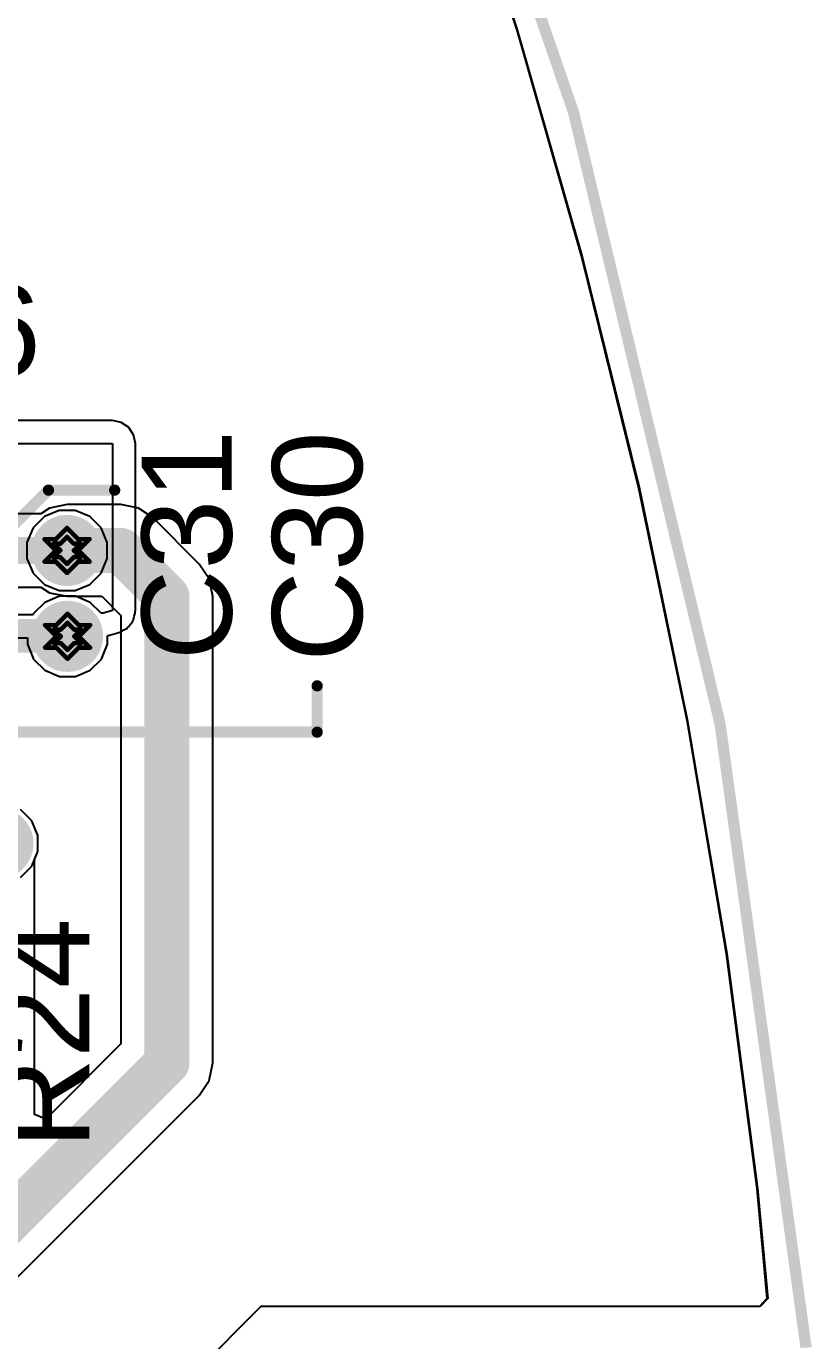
# Model space of a CAD drawing. Header units: inches. Extents: x -2.7 to 10.9, y -2.9 to 7.4.
# Drawn here: x 2.497 to 2.846, y 0.254 to 0.838 of the extents above; entities that cross this region are included whole.
import ezdxf

# ---------------------------------------------------------------- set-up
doc = ezdxf.new("R2010")
doc.units = ezdxf.units.IN
doc.header["$MEASUREMENT"] = 0
for name, color, linetype in [('Board Outline', 216, 'Continuous'), ('Bottom Layer', 5, 'Continuous'), ('Bottom Solder', 6, 'Continuous'), ('Drill Drawing', 1, 'Continuous'), ('Layer 2', 16, 'Continuous'), ('Layer 3', 76, 'Continuous'), ('Top Layer', 1, 'Continuous'), ('Top Overlay', 2, 'Continuous'), ('Top Solder', 216, 'Continuous'), ('Via Holes', 16, 'Continuous')]:
    doc.layers.add(name, color=color, linetype=linetype)
doc.styles.add('Arial', font='', dxfattribs={"height": 0.2})
doc.styles.get('Arial').set_extended_font_data('Arial')

msp = doc.modelspace()

# ---------------------------------------------------------------- hatches: boundary and pattern name
at = {"layer": 'Bottom Layer'}
h = msp.add_hatch(color=5, dxfattribs=at)
edge = h.paths.add_edge_path()
edge.add_arc((2.51484, 0.6052), 0.01181, 0, 360)
h = msp.add_hatch(color=5, dxfattribs=at)
edge = h.paths.add_edge_path()
edge.add_arc((2.51506, 0.567), 0.01181, 0, 360)
at = {"layer": 'Bottom Solder'}
h = msp.add_hatch(color=6, dxfattribs=at)
edge = h.paths.add_edge_path()
edge.add_arc((2.51484, 0.6052), 0.01581, 0, 360)
h = msp.add_hatch(color=6, dxfattribs=at)
edge = h.paths.add_edge_path()
edge.add_arc((2.51506, 0.567), 0.01581, 0, 360)
h = msp.add_hatch(color=6, dxfattribs=at)
edge = h.paths.add_edge_path()
edge.add_arc((2.48411, 0.47492), 0.01581, 0, 360)
at = {"layer": 'Layer 2'}
h = msp.add_hatch(color=16, dxfattribs=at)
edge = h.paths.add_edge_path()
edge.add_arc((2.51484, 0.6052), 0.01181, 0, 360)
h = msp.add_hatch(color=16, dxfattribs=at)
edge = h.paths.add_edge_path()
edge.add_arc((2.51506, 0.567), 0.01181, 0, 360)
at = {"layer": 'Layer 3'}
h = msp.add_hatch(color=76, dxfattribs=at)
edge = h.paths.add_edge_path()
edge.add_arc((2.51484, 0.6052), 0.01181, 0, 360)
h = msp.add_hatch(color=76, dxfattribs=at)
edge = h.paths.add_edge_path()
edge.add_arc((2.51506, 0.567), 0.01181, 0, 360)
at = {"layer": 'Top Layer'}
h = msp.add_hatch(color=1, dxfattribs=at)
edge = h.paths.add_edge_path()
edge.add_arc((2.51484, 0.6052), 0.01181, 0, 360)
h = msp.add_hatch(color=1, dxfattribs=at)
edge = h.paths.add_edge_path()
edge.add_arc((2.51506, 0.567), 0.01181, 0, 360)
at = {"layer": 'Top Solder'}
h = msp.add_hatch(color=216, dxfattribs=at)
edge = h.paths.add_edge_path()
edge.add_arc((2.51484, 0.6052), 0.01581, 0, 360)
h = msp.add_hatch(color=216, dxfattribs=at)
edge = h.paths.add_edge_path()
edge.add_arc((2.51506, 0.567), 0.01581, 0, 360)
h = msp.add_hatch(color=216, dxfattribs=at)
edge = h.paths.add_edge_path()
edge.add_arc((2.48411, 0.47492), 0.01581, 0, 360)
at = {"layer": 'Via Holes'}
h = msp.add_hatch(color=7, dxfattribs=at)
edge = h.paths.add_edge_path()
edge.add_arc((2.51484, 0.6052), 0.00591, 0, 360)
h = msp.add_hatch(color=7, dxfattribs=at)
edge = h.paths.add_edge_path()
edge.add_arc((2.51506, 0.567), 0.00591, 0, 360)

# ---------------------------------------------------------------- linework, layer by layer
at = {"layer": 'Board Outline'}
msp.add_lwpolyline([(-2.49969, 1.37795, 0.005, 0.005, -0.740599), (2.8433, 0.25075, 0.005, 0.005, 0)], format="xyseb", dxfattribs=at)
at = {"layer": 'Bottom Layer'}
for p, q in [((2.68199, 0.93656), (2.71472, 0.83644)), ((2.71472, 0.83644), (2.74369, 0.73517)), ((2.74369, 0.73517), (2.76888, 0.6329)), ((2.76888, 0.6329), (2.79024, 0.52975)), ((2.50475, 0.6203), (2.49974, 0.61529)), ((2.5113, 0.62301), (2.50475, 0.6203)), ((2.51838, 0.62301), (2.5113, 0.62301)), ((2.52493, 0.6203), (2.51838, 0.62301)), ((2.52994, 0.61529), (2.52493, 0.6203)), ((2.49974, 0.61529), (2.49703, 0.60874)), ((2.53265, 0.60874), (2.52994, 0.61529)), ((2.49703, 0.60874), (2.49703, 0.60165)), ((2.53265, 0.60165), (2.53265, 0.60874)), ((2.49703, 0.60165), (2.49974, 0.59511)), ((2.52994, 0.59511), (2.53265, 0.60165)), ((2.49974, 0.59511), (2.50475, 0.5901)), ((2.52493, 0.5901), (2.52994, 0.59511)), ((2.50475, 0.5901), (2.5113, 0.58739)), ((2.5113, 0.58739), (2.51838, 0.58739)), ((2.51838, 0.58739), (2.52493, 0.5901)), ((2.79024, 0.52975), (2.80775, 0.42589)), ((2.49921, 0.48501), (2.4942, 0.49002)), ((2.50192, 0.47846), (2.49921, 0.48501)), ((2.50192, 0.47138), (2.50192, 0.47846)), ((2.49921, 0.46483), (2.50192, 0.47138)), ((2.4942, 0.45982), (2.49921, 0.46483)), ((2.80775, 0.42589), (2.82138, 0.32144)), ((2.82138, 0.32144), (2.8259, 0.27269)), ((2.601, 0.269), (2.411, 0.079)), ((2.82253, 0.269), (2.601, 0.269)), ((2.8259, 0.27269), (2.82253, 0.269))]:
    msp.add_line(p, q, dxfattribs=at)
at = {"layer": 'Drill Drawing'}
for points in [[(2.50984, 0.6102, 0.002, 0.002, 0), (2.51484, 0.6152, 0.002, 0.002, 0)], [(2.51484, 0.6152, 0.002, 0.002, 0), (2.51984, 0.6102, 0.002, 0.002, 0)], [(2.50484, 0.6102, 0.002, 0.002, 0), (2.50984, 0.6052, 0.002, 0.002, 0)], [(2.50484, 0.6102, 0.002, 0.002, 0), (2.50984, 0.6102, 0.002, 0.002, 0)], [(2.50884, 0.6082, 0.002, 0.002, 0), (2.51184, 0.6052, 0.002, 0.002, 0)], [(2.50884, 0.6082, 0.002, 0.002, 0), (2.51184, 0.6082, 0.002, 0.002, 0)], [(2.51184, 0.6082, 0.002, 0.002, 0), (2.51484, 0.6112, 0.002, 0.002, 0)], [(2.51484, 0.6112, 0.002, 0.002, 0), (2.51784, 0.6082, 0.002, 0.002, 0)], [(2.51784, 0.6082, 0.002, 0.002, 0), (2.52084, 0.6082, 0.002, 0.002, 0)], [(2.51784, 0.6052, 0.002, 0.002, 0), (2.52084, 0.6082, 0.002, 0.002, 0)], [(2.51984, 0.6102, 0.002, 0.002, 0), (2.52484, 0.6102, 0.002, 0.002, 0)], [(2.51984, 0.6052, 0.002, 0.002, 0), (2.52484, 0.6102, 0.002, 0.002, 0)], [(2.50484, 0.6002, 0.002, 0.002, 0), (2.50984, 0.6052, 0.002, 0.002, 0)], [(2.50884, 0.6022, 0.002, 0.002, 0), (2.51184, 0.6052, 0.002, 0.002, 0)], [(2.50884, 0.6022, 0.002, 0.002, 0), (2.51184, 0.6022, 0.002, 0.002, 0)], [(2.51184, 0.6022, 0.002, 0.002, 0), (2.51484, 0.5992, 0.002, 0.002, 0)], [(2.51484, 0.5992, 0.002, 0.002, 0), (2.51784, 0.6022, 0.002, 0.002, 0)], [(2.51784, 0.6052, 0.002, 0.002, 0), (2.52084, 0.6022, 0.002, 0.002, 0)], [(2.51784, 0.6022, 0.002, 0.002, 0), (2.52084, 0.6022, 0.002, 0.002, 0)], [(2.51984, 0.6052, 0.002, 0.002, 0), (2.52484, 0.6002, 0.002, 0.002, 0)], [(2.50484, 0.6002, 0.002, 0.002, 0), (2.50984, 0.6002, 0.002, 0.002, 0)], [(2.50984, 0.6002, 0.002, 0.002, 0), (2.51484, 0.5952, 0.002, 0.002, 0)], [(2.51484, 0.5952, 0.002, 0.002, 0), (2.51984, 0.6002, 0.002, 0.002, 0)], [(2.51984, 0.6002, 0.002, 0.002, 0), (2.52484, 0.6002, 0.002, 0.002, 0)], [(2.50506, 0.572, 0.002, 0.002, 0), (2.51006, 0.567, 0.002, 0.002, 0)], [(2.50506, 0.572, 0.002, 0.002, 0), (2.51006, 0.572, 0.002, 0.002, 0)], [(2.51006, 0.572, 0.002, 0.002, 0), (2.51506, 0.577, 0.002, 0.002, 0)], [(2.51206, 0.57, 0.002, 0.002, 0), (2.51506, 0.573, 0.002, 0.002, 0)], [(2.51506, 0.577, 0.002, 0.002, 0), (2.52006, 0.572, 0.002, 0.002, 0)], [(2.51506, 0.573, 0.002, 0.002, 0), (2.51806, 0.57, 0.002, 0.002, 0)], [(2.52006, 0.572, 0.002, 0.002, 0), (2.52506, 0.572, 0.002, 0.002, 0)], [(2.52006, 0.567, 0.002, 0.002, 0), (2.52506, 0.572, 0.002, 0.002, 0)], [(2.50506, 0.562, 0.002, 0.002, 0), (2.51006, 0.567, 0.002, 0.002, 0)], [(2.50906, 0.57, 0.002, 0.002, 0), (2.51206, 0.567, 0.002, 0.002, 0)], [(2.50906, 0.57, 0.002, 0.002, 0), (2.51206, 0.57, 0.002, 0.002, 0)], [(2.50906, 0.564, 0.002, 0.002, 0), (2.51206, 0.567, 0.002, 0.002, 0)], [(2.51806, 0.57, 0.002, 0.002, 0), (2.52106, 0.57, 0.002, 0.002, 0)], [(2.51806, 0.567, 0.002, 0.002, 0), (2.52106, 0.57, 0.002, 0.002, 0)], [(2.51806, 0.567, 0.002, 0.002, 0), (2.52106, 0.564, 0.002, 0.002, 0)], [(2.52006, 0.567, 0.002, 0.002, 0), (2.52506, 0.562, 0.002, 0.002, 0)], [(2.50506, 0.562, 0.002, 0.002, 0), (2.51006, 0.562, 0.002, 0.002, 0)], [(2.50906, 0.564, 0.002, 0.002, 0), (2.51206, 0.564, 0.002, 0.002, 0)], [(2.51006, 0.562, 0.002, 0.002, 0), (2.51506, 0.557, 0.002, 0.002, 0)], [(2.51206, 0.564, 0.002, 0.002, 0), (2.51506, 0.561, 0.002, 0.002, 0)], [(2.51506, 0.561, 0.002, 0.002, 0), (2.51806, 0.564, 0.002, 0.002, 0)], [(2.51506, 0.557, 0.002, 0.002, 0), (2.52006, 0.562, 0.002, 0.002, 0)], [(2.51806, 0.564, 0.002, 0.002, 0), (2.52106, 0.564, 0.002, 0.002, 0)], [(2.52006, 0.562, 0.002, 0.002, 0), (2.52506, 0.562, 0.002, 0.002, 0)]]:
    msp.add_lwpolyline(points, format="xyseb", dxfattribs=at)
for points in [[(2.51434, 0.6152, 0.001, 0.001, 1), (2.51534, 0.6152, 0.001, 0.001, 1)], [(2.51434, 0.6152, 0.001, 0.001, 1), (2.51534, 0.6152, 0.001, 0.001, 1)], [(2.50434, 0.6102, 0.001, 0.001, 1), (2.50534, 0.6102, 0.001, 0.001, 1)], [(2.50434, 0.6102, 0.001, 0.001, 1), (2.50534, 0.6102, 0.001, 0.001, 1)], [(2.50834, 0.6082, 0.001, 0.001, 1), (2.50934, 0.6082, 0.001, 0.001, 1)], [(2.50834, 0.6082, 0.001, 0.001, 1), (2.50934, 0.6082, 0.001, 0.001, 1)], [(2.50934, 0.6102, 0.001, 0.001, 1), (2.51034, 0.6102, 0.001, 0.001, 1)], [(2.50934, 0.6102, 0.001, 0.001, 1), (2.51034, 0.6102, 0.001, 0.001, 1)], [(2.51134, 0.6082, 0.001, 0.001, 1), (2.51234, 0.6082, 0.001, 0.001, 1)], [(2.51134, 0.6082, 0.001, 0.001, 1), (2.51234, 0.6082, 0.001, 0.001, 1)], [(2.51434, 0.6112, 0.001, 0.001, 1), (2.51534, 0.6112, 0.001, 0.001, 1)], [(2.51434, 0.6112, 0.001, 0.001, 1), (2.51534, 0.6112, 0.001, 0.001, 1)], [(2.51734, 0.6082, 0.001, 0.001, 1), (2.51834, 0.6082, 0.001, 0.001, 1)], [(2.51734, 0.6082, 0.001, 0.001, 1), (2.51834, 0.6082, 0.001, 0.001, 1)], [(2.51934, 0.6102, 0.001, 0.001, 1), (2.52034, 0.6102, 0.001, 0.001, 1)], [(2.51934, 0.6102, 0.001, 0.001, 1), (2.52034, 0.6102, 0.001, 0.001, 1)], [(2.52034, 0.6082, 0.001, 0.001, 1), (2.52134, 0.6082, 0.001, 0.001, 1)], [(2.52034, 0.6082, 0.001, 0.001, 1), (2.52134, 0.6082, 0.001, 0.001, 1)], [(2.52434, 0.6102, 0.001, 0.001, 1), (2.52534, 0.6102, 0.001, 0.001, 1)], [(2.52434, 0.6102, 0.001, 0.001, 1), (2.52534, 0.6102, 0.001, 0.001, 1)], [(2.50834, 0.6022, 0.001, 0.001, 1), (2.50934, 0.6022, 0.001, 0.001, 1)], [(2.50834, 0.6022, 0.001, 0.001, 1), (2.50934, 0.6022, 0.001, 0.001, 1)], [(2.50934, 0.6052, 0.001, 0.001, 1), (2.51034, 0.6052, 0.001, 0.001, 1)], [(2.50934, 0.6052, 0.001, 0.001, 1), (2.51034, 0.6052, 0.001, 0.001, 1)], [(2.51134, 0.6052, 0.001, 0.001, 1), (2.51234, 0.6052, 0.001, 0.001, 1)], [(2.51134, 0.6052, 0.001, 0.001, 1), (2.51234, 0.6052, 0.001, 0.001, 1)], [(2.51134, 0.6022, 0.001, 0.001, 1), (2.51234, 0.6022, 0.001, 0.001, 1)], [(2.51134, 0.6022, 0.001, 0.001, 1), (2.51234, 0.6022, 0.001, 0.001, 1)], [(2.51734, 0.6052, 0.001, 0.001, 1), (2.51834, 0.6052, 0.001, 0.001, 1)], [(2.51734, 0.6052, 0.001, 0.001, 1), (2.51834, 0.6052, 0.001, 0.001, 1)], [(2.51734, 0.6022, 0.001, 0.001, 1), (2.51834, 0.6022, 0.001, 0.001, 1)], [(2.51734, 0.6022, 0.001, 0.001, 1), (2.51834, 0.6022, 0.001, 0.001, 1)], [(2.51934, 0.6052, 0.001, 0.001, 1), (2.52034, 0.6052, 0.001, 0.001, 1)], [(2.51934, 0.6052, 0.001, 0.001, 1), (2.52034, 0.6052, 0.001, 0.001, 1)], [(2.52034, 0.6022, 0.001, 0.001, 1), (2.52134, 0.6022, 0.001, 0.001, 1)], [(2.52034, 0.6022, 0.001, 0.001, 1), (2.52134, 0.6022, 0.001, 0.001, 1)], [(2.50434, 0.6002, 0.001, 0.001, 1), (2.50534, 0.6002, 0.001, 0.001, 1)], [(2.50434, 0.6002, 0.001, 0.001, 1), (2.50534, 0.6002, 0.001, 0.001, 1)], [(2.50934, 0.6002, 0.001, 0.001, 1), (2.51034, 0.6002, 0.001, 0.001, 1)], [(2.50934, 0.6002, 0.001, 0.001, 1), (2.51034, 0.6002, 0.001, 0.001, 1)], [(2.51434, 0.5992, 0.001, 0.001, 1), (2.51534, 0.5992, 0.001, 0.001, 1)], [(2.51434, 0.5992, 0.001, 0.001, 1), (2.51534, 0.5992, 0.001, 0.001, 1)], [(2.51434, 0.5952, 0.001, 0.001, 1), (2.51534, 0.5952, 0.001, 0.001, 1)], [(2.51434, 0.5952, 0.001, 0.001, 1), (2.51534, 0.5952, 0.001, 0.001, 1)], [(2.51934, 0.6002, 0.001, 0.001, 1), (2.52034, 0.6002, 0.001, 0.001, 1)], [(2.51934, 0.6002, 0.001, 0.001, 1), (2.52034, 0.6002, 0.001, 0.001, 1)], [(2.52434, 0.6002, 0.001, 0.001, 1), (2.52534, 0.6002, 0.001, 0.001, 1)], [(2.52434, 0.6002, 0.001, 0.001, 1), (2.52534, 0.6002, 0.001, 0.001, 1)], [(2.50456, 0.572, 0.001, 0.001, 1), (2.50556, 0.572, 0.001, 0.001, 1)], [(2.50456, 0.572, 0.001, 0.001, 1), (2.50556, 0.572, 0.001, 0.001, 1)], [(2.50956, 0.572, 0.001, 0.001, 1), (2.51056, 0.572, 0.001, 0.001, 1)], [(2.50956, 0.572, 0.001, 0.001, 1), (2.51056, 0.572, 0.001, 0.001, 1)], [(2.51456, 0.577, 0.001, 0.001, 1), (2.51556, 0.577, 0.001, 0.001, 1)], [(2.51456, 0.577, 0.001, 0.001, 1), (2.51556, 0.577, 0.001, 0.001, 1)], [(2.51456, 0.573, 0.001, 0.001, 1), (2.51556, 0.573, 0.001, 0.001, 1)], [(2.51456, 0.573, 0.001, 0.001, 1), (2.51556, 0.573, 0.001, 0.001, 1)], [(2.51956, 0.572, 0.001, 0.001, 1), (2.52056, 0.572, 0.001, 0.001, 1)], [(2.51956, 0.572, 0.001, 0.001, 1), (2.52056, 0.572, 0.001, 0.001, 1)], [(2.52456, 0.572, 0.001, 0.001, 1), (2.52556, 0.572, 0.001, 0.001, 1)], [(2.52456, 0.572, 0.001, 0.001, 1), (2.52556, 0.572, 0.001, 0.001, 1)], [(2.50856, 0.57, 0.001, 0.001, 1), (2.50956, 0.57, 0.001, 0.001, 1)], [(2.50856, 0.57, 0.001, 0.001, 1), (2.50956, 0.57, 0.001, 0.001, 1)], [(2.50956, 0.567, 0.001, 0.001, 1), (2.51056, 0.567, 0.001, 0.001, 1)], [(2.50956, 0.567, 0.001, 0.001, 1), (2.51056, 0.567, 0.001, 0.001, 1)], [(2.51156, 0.57, 0.001, 0.001, 1), (2.51256, 0.57, 0.001, 0.001, 1)], [(2.51156, 0.57, 0.001, 0.001, 1), (2.51256, 0.57, 0.001, 0.001, 1)], [(2.51156, 0.567, 0.001, 0.001, 1), (2.51256, 0.567, 0.001, 0.001, 1)], [(2.51156, 0.567, 0.001, 0.001, 1), (2.51256, 0.567, 0.001, 0.001, 1)], [(2.51756, 0.57, 0.001, 0.001, 1), (2.51856, 0.57, 0.001, 0.001, 1)], [(2.51756, 0.57, 0.001, 0.001, 1), (2.51856, 0.57, 0.001, 0.001, 1)], [(2.51756, 0.567, 0.001, 0.001, 1), (2.51856, 0.567, 0.001, 0.001, 1)], [(2.51756, 0.567, 0.001, 0.001, 1), (2.51856, 0.567, 0.001, 0.001, 1)], [(2.51956, 0.567, 0.001, 0.001, 1), (2.52056, 0.567, 0.001, 0.001, 1)], [(2.51956, 0.567, 0.001, 0.001, 1), (2.52056, 0.567, 0.001, 0.001, 1)], [(2.52056, 0.57, 0.001, 0.001, 1), (2.52156, 0.57, 0.001, 0.001, 1)], [(2.52056, 0.57, 0.001, 0.001, 1), (2.52156, 0.57, 0.001, 0.001, 1)], [(2.50456, 0.562, 0.001, 0.001, 1), (2.50556, 0.562, 0.001, 0.001, 1)], [(2.50456, 0.562, 0.001, 0.001, 1), (2.50556, 0.562, 0.001, 0.001, 1)], [(2.50856, 0.564, 0.001, 0.001, 1), (2.50956, 0.564, 0.001, 0.001, 1)], [(2.50856, 0.564, 0.001, 0.001, 1), (2.50956, 0.564, 0.001, 0.001, 1)], [(2.50956, 0.562, 0.001, 0.001, 1), (2.51056, 0.562, 0.001, 0.001, 1)], [(2.50956, 0.562, 0.001, 0.001, 1), (2.51056, 0.562, 0.001, 0.001, 1)], [(2.51156, 0.564, 0.001, 0.001, 1), (2.51256, 0.564, 0.001, 0.001, 1)], [(2.51156, 0.564, 0.001, 0.001, 1), (2.51256, 0.564, 0.001, 0.001, 1)], [(2.51456, 0.561, 0.001, 0.001, 1), (2.51556, 0.561, 0.001, 0.001, 1)], [(2.51456, 0.561, 0.001, 0.001, 1), (2.51556, 0.561, 0.001, 0.001, 1)], [(2.51756, 0.564, 0.001, 0.001, 1), (2.51856, 0.564, 0.001, 0.001, 1)], [(2.51756, 0.564, 0.001, 0.001, 1), (2.51856, 0.564, 0.001, 0.001, 1)], [(2.51956, 0.562, 0.001, 0.001, 1), (2.52056, 0.562, 0.001, 0.001, 1)], [(2.51956, 0.562, 0.001, 0.001, 1), (2.52056, 0.562, 0.001, 0.001, 1)], [(2.52056, 0.564, 0.001, 0.001, 1), (2.52156, 0.564, 0.001, 0.001, 1)], [(2.52056, 0.564, 0.001, 0.001, 1), (2.52156, 0.564, 0.001, 0.001, 1)], [(2.52456, 0.562, 0.001, 0.001, 1), (2.52556, 0.562, 0.001, 0.001, 1)], [(2.52456, 0.562, 0.001, 0.001, 1), (2.52556, 0.562, 0.001, 0.001, 1)], [(2.51456, 0.557, 0.001, 0.001, 1), (2.51556, 0.557, 0.001, 0.001, 1)], [(2.51456, 0.557, 0.001, 0.001, 1), (2.51556, 0.557, 0.001, 0.001, 1)]]:
    msp.add_lwpolyline(points, format="xyseb", close=True, dxfattribs=at)
at = {"layer": 'Layer 2'}
for p, q in [((2.68199, 0.93656), (2.71472, 0.83644)), ((2.71472, 0.83644), (2.74369, 0.73517)), ((2.74369, 0.73517), (2.76888, 0.6329)), ((2.76888, 0.6329), (2.79024, 0.52975)), ((2.50475, 0.6203), (2.49974, 0.61529)), ((2.5113, 0.62301), (2.50475, 0.6203)), ((2.51838, 0.62301), (2.5113, 0.62301)), ((2.52493, 0.6203), (2.51838, 0.62301)), ((2.52994, 0.61529), (2.52493, 0.6203)), ((2.49974, 0.61529), (2.49703, 0.60874)), ((2.53265, 0.60874), (2.52994, 0.61529)), ((2.49703, 0.60874), (2.49703, 0.60165)), ((2.53265, 0.60165), (2.53265, 0.60874)), ((2.49703, 0.60165), (2.49974, 0.59511)), ((2.52994, 0.59511), (2.53265, 0.60165)), ((2.49974, 0.59511), (2.50475, 0.5901)), ((2.52493, 0.5901), (2.52994, 0.59511)), ((2.50475, 0.5901), (2.5113, 0.58739)), ((2.5113, 0.58739), (2.51838, 0.58739)), ((2.51838, 0.58739), (2.52493, 0.5901)), ((2.79024, 0.52975), (2.80775, 0.42589)), ((2.49921, 0.48501), (2.4942, 0.49002)), ((2.50192, 0.47846), (2.49921, 0.48501)), ((2.50192, 0.47138), (2.50192, 0.47846)), ((2.49921, 0.46483), (2.50192, 0.47138)), ((2.4942, 0.45982), (2.49921, 0.46483)), ((2.80775, 0.42589), (2.82138, 0.32144)), ((2.82138, 0.32144), (2.8259, 0.27269)), ((2.601, 0.269), (2.411, 0.079)), ((2.82253, 0.269), (2.601, 0.269)), ((2.8259, 0.27269), (2.82253, 0.269))]:
    msp.add_line(p, q, dxfattribs=at)
at = {"layer": 'Layer 3'}
for p, q in [((2.68201, 0.93729), (2.7148, 0.83706)), ((2.7148, 0.83706), (2.74383, 0.73569)), ((2.74383, 0.73569), (2.76907, 0.6333)), ((2.535, 0.66291), (2.1862, 0.66291)), ((2.5389, 0.66214), (2.535, 0.66291)), ((2.54221, 0.65993), (2.5389, 0.66214)), ((2.54442, 0.65662), (2.54221, 0.65993)), ((2.5452, 0.65272), (2.54442, 0.65662)), ((2.176, 0.65272), (2.535, 0.65272)), ((2.535, 0.65272), (2.535, 0.57846)), ((2.5452, 0.57846), (2.5452, 0.65272)), ((2.76907, 0.6333), (2.79048, 0.53004)), ((2.51152, 0.58481), (2.50497, 0.5821)), ((2.5186, 0.58481), (2.51152, 0.58481)), ((2.52515, 0.5821), (2.5186, 0.58481)), ((2.50497, 0.5821), (2.49996, 0.57709)), ((2.53, 0.57725), (2.52515, 0.5821)), ((2.49972, 0.57652), (2.176, 0.57652)), ((2.49996, 0.57709), (2.49972, 0.57652)), ((2.53084, 0.57728), (2.53, 0.57725)), ((2.535, 0.57846), (2.53084, 0.57728)), ((2.54299, 0.57242), (2.5439, 0.5735)), ((2.5439, 0.5735), (2.54409, 0.57407)), ((2.54409, 0.57407), (2.54442, 0.57456)), ((2.54442, 0.57456), (2.54469, 0.57594)), ((2.54469, 0.57594), (2.54513, 0.57728)), ((2.54508, 0.57788), (2.5452, 0.57846)), ((2.54513, 0.57728), (2.54508, 0.57788)), ((2.53287, 0.56741), (2.53363, 0.56748)), ((2.53287, 0.56346), (2.53287, 0.56741)), ((2.53363, 0.56748), (2.53778, 0.56866)), ((2.53778, 0.56866), (2.53832, 0.56893)), ((2.53832, 0.56893), (2.5389, 0.56904)), ((2.5389, 0.56904), (2.54007, 0.56983)), ((2.54007, 0.56983), (2.54133, 0.57047)), ((2.54133, 0.57047), (2.54171, 0.57092)), ((2.54171, 0.57092), (2.54221, 0.57125)), ((2.54221, 0.57125), (2.54299, 0.57242)), ((2.1862, 0.56633), (2.49725, 0.56633)), ((2.49725, 0.56633), (2.49725, 0.56346)), ((2.49725, 0.56346), (2.49996, 0.55691)), ((2.53016, 0.55691), (2.53287, 0.56346)), ((2.49996, 0.55691), (2.50497, 0.5519)), ((2.52515, 0.5519), (2.53016, 0.55691)), ((2.50497, 0.5519), (2.51152, 0.54919)), ((2.5186, 0.54919), (2.52515, 0.5519)), ((2.51152, 0.54919), (2.5186, 0.54919)), ((2.79048, 0.53004), (2.80804, 0.42606)), ((2.80804, 0.42606), (2.8217, 0.3215)), ((2.8217, 0.3215), (2.82624, 0.2727)), ((2.601, 0.269), (2.411, 0.079)), ((2.82288, 0.269), (2.601, 0.269)), ((2.82624, 0.2727), (2.82288, 0.269))]:
    msp.add_line(p, q, dxfattribs=at)
at = {"layer": 'Top Layer'}
for p, q in [((2.68199, 0.93656), (2.71472, 0.83644)), ((2.71472, 0.83644), (2.74369, 0.73517)), ((2.74369, 0.73517), (2.76888, 0.6329)), ((2.76888, 0.6329), (2.79024, 0.52975)), ((2.51484, 0.62559), (2.50703, 0.62404)), ((2.53874, 0.62559), (2.51484, 0.62559)), ((2.54654, 0.62404), (2.53874, 0.62559)), ((2.50325, 0.62151), (2.49297, 0.62151)), ((2.50703, 0.62404), (2.50325, 0.62151)), ((2.55316, 0.61962), (2.54654, 0.62404)), ((2.57361, 0.59916), (2.55316, 0.61962)), ((2.57803, 0.59255), (2.57361, 0.59916)), ((2.57958, 0.58474), (2.57803, 0.59255)), ((2.48107, 0.58888), (2.50325, 0.58888)), ((2.50325, 0.58888), (2.50703, 0.58636)), ((2.50703, 0.58636), (2.51484, 0.5848)), ((2.51484, 0.5848), (2.53029, 0.5848)), ((2.53029, 0.5848), (2.5388, 0.5763)), ((2.57958, 0.37733), (2.57958, 0.58474)), ((2.5388, 0.5763), (2.5388, 0.38578)), ((2.79024, 0.52975), (2.80775, 0.42589)), ((2.49921, 0.48501), (2.4942, 0.49002)), ((2.50192, 0.47846), (2.49921, 0.48501)), ((2.50192, 0.47138), (2.50192, 0.47846)), ((2.50042, 0.46776), (2.50192, 0.47138)), ((2.50042, 0.35447), (2.50042, 0.46776)), ((2.80775, 0.42589), (2.82138, 0.32144)), ((2.5388, 0.38578), (2.50542, 0.3524)), ((2.57803, 0.36953), (2.57958, 0.37733)), ((2.57361, 0.36291), (2.57803, 0.36953)), ((2.42428, 0.21358), (2.57361, 0.36291)), ((2.50542, 0.3524), (2.50042, 0.35447)), ((2.82138, 0.32144), (2.8259, 0.27269)), ((2.601, 0.269), (2.411, 0.079)), ((2.82253, 0.269), (2.601, 0.269)), ((2.8259, 0.27269), (2.82253, 0.269))]:
    msp.add_line(p, q, dxfattribs=at)
for points in [[(2.51484, 0.6052, 0.02, 0.02, 0), (2.53874, 0.6052, 0.02, 0.02, 0)], [(2.53874, 0.6052, 0.02, 0.02, 0), (2.55919, 0.58474, 0.02, 0.02, 0)], [(2.47625, 0.6052, 0.012, 0.012, 0), (2.51484, 0.6052, 0.012, 0.012, 0)], [(2.55919, 0.37733, 0.02, 0.02, 0), (2.55919, 0.58474, 0.02, 0.02, 0)], [(2.47528, 0.56722, 0.015, 0.015, 0), (2.51484, 0.56722, 0.015, 0.015, 0)], [(2.51484, 0.56722, 0.015, 0.015, 0), (2.51506, 0.567, 0.015, 0.015, 0)], [(2.40986, 0.228, 0.02, 0.02, 0), (2.55919, 0.37733, 0.02, 0.02, 0)]]:
    msp.add_lwpolyline(points, format="xyseb", dxfattribs=at)
for points in [[(2.50984, 0.6052, 0.01, 0.01, 1), (2.51984, 0.6052, 0.01, 0.01, 1)], [(2.53374, 0.6052, 0.01, 0.01, 1), (2.54374, 0.6052, 0.01, 0.01, 1)], [(2.53374, 0.6052, 0.01, 0.01, 1), (2.54374, 0.6052, 0.01, 0.01, 1)], [(2.51184, 0.6052, 0.006, 0.006, 1), (2.51784, 0.6052, 0.006, 0.006, 1)], [(2.55419, 0.58474, 0.01, 0.01, 1), (2.56419, 0.58474, 0.01, 0.01, 1)], [(2.55419, 0.58474, 0.01, 0.01, 1), (2.56419, 0.58474, 0.01, 0.01, 1)], [(2.51109, 0.56722, 0.0075, 0.0075, 1), (2.51859, 0.56722, 0.0075, 0.0075, 1)], [(2.51109, 0.56722, 0.0075, 0.0075, 1), (2.51859, 0.56722, 0.0075, 0.0075, 1)], [(2.51131, 0.567, 0.0075, 0.0075, 1), (2.51881, 0.567, 0.0075, 0.0075, 1)], [(2.55419, 0.37733, 0.01, 0.01, 1), (2.56419, 0.37733, 0.01, 0.01, 1)], [(2.55419, 0.37733, 0.01, 0.01, 1), (2.56419, 0.37733, 0.01, 0.01, 1)]]:
    msp.add_lwpolyline(points, format="xyseb", close=True, dxfattribs=at)
at = {"layer": 'Top Overlay'}
for points in [[(2.49106, 0.6165, 0.005, 0.005, 0), (2.50656, 0.632, 0.005, 0.005, 0)], [(2.50656, 0.632, 0.005, 0.005, 0), (2.536, 0.632, 0.005, 0.005, 0)], [(2.626, 0.52442, 0.005, 0.005, 0), (2.626, 0.545, 0.005, 0.005, 0)], [(2.46602, 0.52442, 0.005, 0.005, 0), (2.626, 0.52442, 0.005, 0.005, 0)]]:
    msp.add_lwpolyline(points, format="xyseb", dxfattribs=at)
for points in [[(2.50531, 0.632, 0.0025, 0.0025, 1), (2.50781, 0.632, 0.0025, 0.0025, 1)], [(2.50531, 0.632, 0.0025, 0.0025, 1), (2.50781, 0.632, 0.0025, 0.0025, 1)], [(2.53475, 0.632, 0.0025, 0.0025, 1), (2.53725, 0.632, 0.0025, 0.0025, 1)], [(2.62475, 0.545, 0.0025, 0.0025, 1), (2.62725, 0.545, 0.0025, 0.0025, 1)], [(2.62475, 0.52442, 0.0025, 0.0025, 1), (2.62725, 0.52442, 0.0025, 0.0025, 1)], [(2.62475, 0.52442, 0.0025, 0.0025, 1), (2.62725, 0.52442, 0.0025, 0.0025, 1)]]:
    msp.add_lwpolyline(points, format="xyseb", close=True, dxfattribs=at)

# ---------------------------------------------------------------- texts
at = {"layer": 'Top Overlay', "style": 'Arial'}
msp.add_text('FB6', height=0.04, dxfattribs=at).set_placement((2.40068, 0.68301))
for s, p in [('C31', (2.58799, 0.55635)), ('C30', (2.64599, 0.55568)), ('R24', (2.52468, 0.33917))]:
    msp.add_text(s, height=0.04, rotation=90, dxfattribs=at).set_placement(p)

doc.saveas('drawing.dxf')
